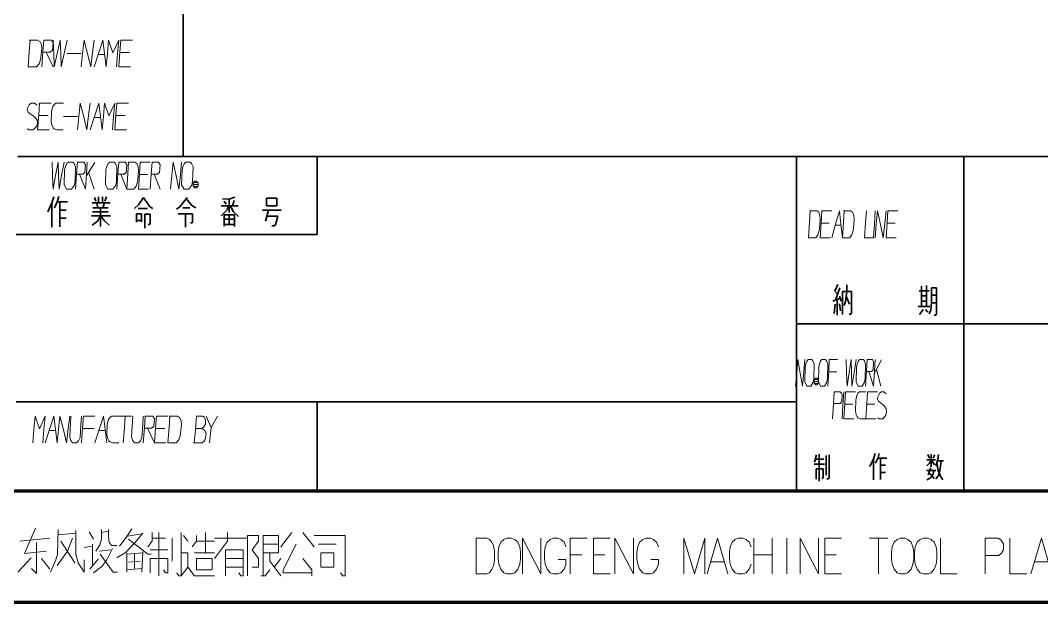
# Model space of a CAD drawing. Header units: millimetres. Extents: x 1333 to 104182, y -62926 to -5704.
# Drawn here: x 49421.5 to 49604.7, y -62915.6 to -62811.2 of the extents above; entities that cross this region are included whole.
import ezdxf

# ---------------------------------------------------------------- set-up
doc = ezdxf.new("R2010")
doc.units = ezdxf.units.MM
doc.header["$LTSCALE"] = 0.5
doc.layers.add('11', color=3, linetype='Continuous')

# ---------------------------------------------------------------- blocks, each defined once
blk = doc.blocks.new('A$C32A078D3')
at = {"color": 7, "lineweight": 13}
for points in [[(-148.255, 6.668), (-149.248, 4.41)], [(-146.218, 6.539), (-146.268, 4.345)], [(-144.628, 6.474), (-144.628, 4.345)], [(-142.343, 6.539), (-142.343, 5.7)], [(-141.697, 6.539), (-141.697, 5.958)], [(-139.611, 6.603), (-140.108, 5.829)], [(-149.646, 5.506), (-146.963, 5.764)], [(-146.218, 6.087), (-144.628, 6.216)], [(-145.97, 5.506), (-144.728, 3.571)], [(-145.373, 4.603), (-144.926, 5.764)], [(-143.436, 6.345), (-143.039, 5.7)], [(-142.343, 5.7), (-142.492, 5.184)], [(-142.343, 6.281), (-141.697, 6.41)], [(-141.697, 5.958), (-141.648, 5.377)], [(-138.617, 6.216), (-139.362, 5.313), (-140.207, 4.474), (-140.952, 4.023)], [(-140.108, 5.829), (-140.704, 5.055)], [(-140.008, 5.958), (-138.717, 6.152)], [(-139.909, 5.7), (-138.17, 4.345), (-137.872, 4.345)], [(-137.773, 6.281), (-137.773, 5.506), (-138.17, 4.99)], [(-136.581, 5.764), (-137.773, 5.764)], [(-137.177, 2.41), (-137.177, 6.281)], [(-135.984, 3.7), (-135.984, 5.764)], [(-135.19, 6.281), (-135.19, 2.41), (-135.388, 2.41), (-135.587, 2.668)], [(-134.593, 5.506), (-134.991, 6.023)], [(-134.196, 4.99), (-133.799, 5.506), (-133.799, 6.023)], [(-133.799, 5.506), (-132.209, 5.506)], [(-133.004, 6.281), (-133.004, 4.474)], [(-131.017, 6.281), (-131.017, 5.506), (-132.209, 3.958)], [(-129.228, 5.764), (-132.209, 5.764)], [(-129.228, 2.41), (-129.228, 6.023), (-128.235, 6.023), (-128.235, 5.506), (-128.831, 4.732), (-128.235, 3.958), (-128.235, 3.184), (-128.831, 3.184)], [(-127.837, 4.474), (-126.446, 4.474), (-126.446, 6.023), (-127.837, 6.023), (-127.837, 2.41)], [(-126.248, 4.99), (-125.254, 6.281)], [(-123.267, 4.99), (-124.26, 6.281)], [(-120.882, 2.668), (-120.684, 2.41), (-120.485, 2.41), (-120.485, 6.023), (-123.267, 6.023)], [(-107.759, 5.774), (-108.727, 5.774), (-108.727, 2.574)], [(-107.759, 5.774), (-107.517, 5.67), (-107.31, 5.412), (-107.171, 5.103), (-107.068, 4.638)], [(-104.578, 5.774), (-104.578, 2.574)], [(-104.578, 5.774), (-102.918, 2.574)], [(-102.918, 5.774), (-102.918, 2.574)], [(-102.365, 5.412), (-102.088, 5.67)], [(-101.811, 5.774), (-102.088, 5.67)], [(-101.811, 5.774), (-101.396, 5.774)], [(-101.396, 5.774), (-101.12, 5.67), (-100.843, 5.412), (-100.67, 4.999)], [(-100.29, 5.774), (-98.768, 5.774)], [(-100.29, 5.774), (-100.29, 2.574)], [(-98.215, 5.774), (-96.693, 5.774)], [(-98.215, 5.774), (-98.215, 2.574), (-96.693, 2.574)], [(-96.278, 5.774), (-96.278, 2.574)], [(-96.278, 5.774), (-94.618, 2.574)], [(-94.618, 5.774), (-94.618, 2.574)], [(-94.065, 5.412), (-93.789, 5.67)], [(-93.512, 5.774), (-93.789, 5.67)], [(-93.512, 5.774), (-93.097, 5.774)], [(-93.097, 5.774), (-92.82, 5.67), (-92.544, 5.412), (-92.371, 4.999)], [(-88.221, 5.774), (-89.155, 2.574), (-90.088, 5.774), (-90.088, 2.574)], [(-88.221, 5.774), (-88.221, 2.574)], [(-88.014, 2.574), (-87.08, 5.774), (-86.146, 2.574)], [(-85.766, 5.412), (-85.489, 5.67)], [(-85.213, 5.774), (-85.489, 5.67)], [(-85.213, 5.774), (-84.798, 5.774)], [(-84.798, 5.774), (-84.521, 5.67), (-84.244, 5.412), (-84.071, 4.999)], [(-83.829, 5.774), (-83.829, 2.574)], [(-82.169, 5.774), (-82.169, 2.574)], [(-80.855, 2.574), (-80.855, 5.774)], [(-79.68, 5.774), (-79.68, 2.574)], [(-79.68, 5.774), (-78.02, 2.574)], [(-78.02, 5.774), (-78.02, 2.574)], [(-77.466, 5.774), (-75.945, 5.774)], [(-77.466, 5.774), (-77.466, 2.574), (-75.945, 2.574)], [(-73.455, 5.774), (-71.795, 5.774)], [(-72.625, 2.574), (-72.625, 5.774)], [(-67.092, 5.774), (-67.092, 2.574), (-65.571, 2.574)], [(-61.905, 5.774), (-63.081, 5.774)], [(-63.081, 5.774), (-63.081, 2.574)], [(-61.905, 5.774), (-61.663, 5.619), (-61.421, 5.257), (-61.421, 4.741), (-61.594, 4.432), (-61.836, 4.225)], [(-60.868, 5.774), (-60.868, 2.574), (-59.346, 2.574)], [(-58.966, 2.574), (-58.032, 5.774), (-57.099, 2.574)], [(-149.248, 4.41), (-147.261, 4.603)], [(-148.155, 5.377), (-148.155, 2.603)], [(-146.317, 3.313), (-145.373, 4.603)], [(-143.138, 5.055), (-143.883, 4.926)], [(-143.138, 3.313), (-143.138, 5.248)], [(-142.492, 5.184), (-142.84, 4.603)], [(-142.542, 4.603), (-141.499, 4.732)], [(-141.35, 4.861), (-141.846, 3.829)], [(-141.648, 5.377), (-141.449, 5.119)], [(-141.449, 5.119), (-140.952, 5.119)], [(-137.971, 4.732), (-136.382, 4.732)], [(-131.215, 2.41), (-131.215, 4.732), (-129.626, 4.732), (-129.626, 2.41), (-129.824, 2.41), (-130.023, 2.668)], [(-126.446, 5.248), (-127.837, 5.248)], [(-124.857, 5.248), (-126.049, 2.926), (-126.049, 2.668), (-123.466, 2.668)], [(-122.87, 5.248), (-121.28, 5.248)], [(-107.068, 3.761), (-107.068, 4.638)], [(-102.537, 4.999), (-102.607, 4.535)], [(-102.537, 4.999), (-102.365, 5.412)], [(-94.238, 4.999), (-94.307, 4.535)], [(-94.238, 4.999), (-94.065, 5.412)], [(-85.939, 4.999), (-86.008, 4.535)], [(-85.939, 4.999), (-85.766, 5.412)], [(-148.652, 4.023), (-149.844, 2.732)], [(-147.708, 3.958), (-146.963, 2.99)], [(-146.417, 3.829), (-146.913, 2.732)], [(-146.268, 4.345), (-146.417, 3.829)], [(-144.628, 4.345), (-144.43, 3.571)], [(-143.883, 2.732), (-143.883, 3.829)], [(-142.641, 3.894), (-143.386, 2.99)], [(-142.442, 4.345), (-141.3, 2.732)], [(-142.293, 3.248), (-141.846, 3.829)], [(-140.058, 4.474), (-140.058, 2.732)], [(-140.058, 4.345), (-138.667, 4.474)], [(-139.909, 3.635), (-138.866, 3.7)], [(-139.362, 4.345), (-139.362, 3.055)], [(-138.617, 4.539), (-138.717, 2.732)], [(-137.971, 2.668), (-137.971, 3.958), (-136.382, 3.958), (-136.382, 2.668), (-136.581, 2.668), (-136.779, 2.926)], [(-135.19, 4.474), (-134.593, 4.474), (-134.593, 3.184)], [(-132.209, 4.474), (-133.997, 4.474)], [(-131.215, 3.958), (-129.626, 3.958)], [(-126.248, 2.41), (-127.241, 3.7), (-127.241, 4.474)], [(-126.844, 3.184), (-126.248, 3.958)], [(-123.466, 2.41), (-123.466, 2.926), (-124.26, 3.958)], [(-107.794, 2.574), (-107.517, 2.677), (-107.31, 2.986), (-107.171, 3.296), (-107.068, 3.761)], [(-102.607, 3.916), (-102.607, 4.535)], [(-102.607, 3.916), (-102.537, 3.451)], [(-100.67, 3.451), (-100.67, 3.864), (-101.362, 3.864)], [(-99.252, 4.277), (-100.29, 4.277)], [(-97.177, 4.277), (-98.215, 4.277)], [(-94.307, 3.916), (-94.307, 4.535)], [(-94.307, 3.916), (-94.238, 3.451)], [(-92.371, 3.451), (-92.371, 3.864), (-93.062, 3.864)], [(-86.008, 3.916), (-86.008, 4.535)], [(-86.008, 3.916), (-85.939, 3.451)], [(-82.169, 4.277), (-83.829, 4.277)], [(-76.429, 4.277), (-77.466, 4.277)], [(-63.081, 4.225), (-61.836, 4.225)], [(-148.155, 2.603), (-148.602, 3.055)], [(-144.43, 3.571), (-143.883, 2.732)], [(-143.039, 2.668), (-142.293, 3.248)], [(-138.717, 3.055), (-140.058, 2.926)], [(-135.19, 2.41), (-134.593, 3.184), (-133.997, 2.41), (-132.209, 2.41)], [(-129.626, 3.184), (-131.215, 3.184)], [(-128.036, 2.41), (-127.639, 2.41), (-127.241, 2.926)], [(-102.537, 3.451), (-102.365, 2.986)], [(-102.365, 2.986), (-102.088, 2.677)], [(-101.396, 2.574), (-101.12, 2.677), (-100.843, 2.986), (-100.67, 3.451)], [(-94.238, 3.451), (-94.065, 2.986)], [(-94.065, 2.986), (-93.789, 2.677)], [(-93.097, 2.574), (-92.82, 2.677), (-92.544, 2.986), (-92.371, 3.451)], [(-87.702, 3.657), (-86.457, 3.657)], [(-85.939, 3.451), (-85.766, 2.986)], [(-85.766, 2.986), (-85.489, 2.677)], [(-84.798, 2.574), (-84.521, 2.677), (-84.244, 2.986), (-84.071, 3.451)], [(-58.655, 3.657), (-57.41, 3.657)], [(-141.3, 2.732), (-140.902, 2.732)], [(-108.727, 2.574), (-107.759, 2.574)], [(-102.088, 2.677), (-101.811, 2.574)], [(-101.396, 2.574), (-101.811, 2.574)], [(-93.789, 2.677), (-93.512, 2.574)], [(-93.097, 2.574), (-93.512, 2.574)], [(-85.489, 2.677), (-85.213, 2.574)], [(-84.798, 2.574), (-85.213, 2.574)]]:
    blk.add_lwpolyline(points, dxfattribs=at)
for points in [[(-105.961, 5.774), (-106.238, 5.67), (-106.514, 5.412), (-106.687, 4.999), (-106.756, 4.535), (-106.756, 3.916), (-106.687, 3.451), (-106.514, 2.986), (-106.238, 2.677), (-105.961, 2.574), (-105.546, 2.574), (-105.269, 2.677), (-104.993, 2.986), (-104.82, 3.451), (-104.751, 3.916), (-104.751, 4.535), (-104.82, 4.999), (-104.993, 5.412), (-105.269, 5.67), (-105.546, 5.774)], [(-70.689, 5.774), (-70.965, 5.67), (-71.242, 5.412), (-71.415, 4.999), (-71.484, 4.535), (-71.484, 3.916), (-71.415, 3.451), (-71.242, 2.986), (-70.965, 2.677), (-70.689, 2.574), (-70.274, 2.574), (-69.997, 2.677), (-69.72, 2.986), (-69.548, 3.451), (-69.478, 3.916), (-69.478, 4.535), (-69.548, 4.999), (-69.72, 5.412), (-69.997, 5.67), (-70.274, 5.774)], [(-68.614, 5.774), (-68.891, 5.67), (-69.167, 5.412), (-69.34, 4.999), (-69.409, 4.535), (-69.409, 3.916), (-69.34, 3.451), (-69.167, 2.986), (-68.891, 2.677), (-68.614, 2.574), (-68.199, 2.574), (-67.922, 2.677), (-67.646, 2.986), (-67.473, 3.451), (-67.404, 3.916), (-67.404, 4.535), (-67.473, 4.999), (-67.646, 5.412), (-67.922, 5.67), (-68.199, 5.774)], [(-133.799, 2.926), (-132.408, 2.926), (-132.408, 3.958), (-133.799, 3.958)], [(-122.671, 4.474), (-122.671, 3.184), (-121.479, 3.184), (-121.479, 4.474)]]:
    blk.add_lwpolyline(points, close=True, dxfattribs=at)

msp = doc.modelspace()

# ---------------------------------------------------------------- linework, layer by layer
at = {"color": 7, "lineweight": 35, "ltscale": 0.45}
msp.add_line((49450.743, -62835.561), (49450.743, -62799.561), dxfattribs=at)
at = {"color": 7, "lineweight": 35}
for p, q in [((49640.743, -62835.561), (49421.099, -62835.561)), ((49560.743, -62895.561), (49560.743, -62835.561)), ((49590.743, -62895.561), (49590.743, -62835.561)), ((49474.743, -62849.561), (49420.743, -62849.561)), ((49560.743, -62865.561), (49640.743, -62865.561)), ((49420.743, -62879.561), (49560.743, -62879.561)), ((49700.743, -62895.561), (49180.743, -62895.561))]:
    msp.add_line(p, q, dxfattribs=at)
at = {"color": 7, "lineweight": 35, "ltscale": 0.175}
msp.add_line((49474.743, -62835.561), (49474.743, -62849.561), dxfattribs=at)
at = {"color": 7, "lineweight": 35, "ltscale": 0.022354}
msp.add_line((49427.184, -62843.837), (49426.466, -62845.474), dxfattribs=at)
at = {"color": 7, "lineweight": 35, "ltscale": 0.013838}
msp.add_line((49427.55, -62842.792), (49427.184, -62843.837), dxfattribs=at)
at = {"color": 7, "lineweight": 35, "ltscale": 0.055069}
msp.add_line((49427.184, -62843.837), (49427.184, -62848.242), dxfattribs=at)
at = {"color": 7, "lineweight": 35, "ltscale": 0.01406}
msp.add_line((49428.114, -62843.71), (49427.664, -62844.74), dxfattribs=at)
at = {"color": 7, "lineweight": 35, "ltscale": 0.012732}
msp.add_line((49428.411, -62842.735), (49428.114, -62843.71), dxfattribs=at)
at = {"color": 7, "lineweight": 35, "ltscale": 0.023425}
msp.add_line((49428.114, -62843.71), (49429.988, -62843.71), dxfattribs=at)
at = {"color": 7, "lineweight": 35, "ltscale": 0.055948}
msp.add_line((49428.635, -62843.71), (49428.635, -62848.185), dxfattribs=at)
at = {"color": 7, "lineweight": 35, "ltscale": 0.039795}
msp.add_line((49434.426, -62843.837), (49437.61, -62843.837), dxfattribs=at)
at = {"color": 7, "lineweight": 35, "ltscale": 0.008817}
msp.add_line((49434.806, -62842.905), (49435.045, -62843.568), dxfattribs=at)
at = {"color": 7, "lineweight": 35, "ltscale": 0.01167}
msp.add_line((49435.243, -62843.837), (49435.413, -62844.755), dxfattribs=at)
at = {"color": 7, "lineweight": 35, "ltscale": 0.013058}
msp.add_line((49435.553, -62842.792), (49435.553, -62843.837), dxfattribs=at)
at = {"color": 7, "lineweight": 35, "ltscale": 0.012885}
msp.add_line((49436.244, -62843.837), (49436.244, -62842.806), dxfattribs=at)
at = {"color": 7, "lineweight": 35, "ltscale": 0.012113}
msp.add_line((49436.61, -62843.837), (49436.299, -62844.755), dxfattribs=at)
at = {"color": 7, "lineweight": 35, "ltscale": 0.010751}
msp.add_line((49436.991, -62842.792), (49436.652, -62843.582), dxfattribs=at)
at = {"color": 7, "lineweight": 35, "ltscale": 0.020296}
msp.add_line((49443.626, -62842.905), (49442.711, -62844.246), dxfattribs=at)
at = {"color": 7, "lineweight": 35, "ltscale": 0.025005}
msp.add_line((49443.626, -62842.905), (49444.753, -62844.557), dxfattribs=at)
at = {"color": 7, "lineweight": 35, "ltscale": 0.026499}
msp.add_line((49451.446, -62842.905), (49450.135, -62844.571), dxfattribs=at)
at = {"color": 7, "lineweight": 35, "ltscale": 0.020925}
msp.add_line((49451.286, -62843.107), (49452.347, -62844.401), dxfattribs=at)
at = {"color": 7, "lineweight": 35, "ltscale": 0.014799}
msp.add_line((49458.997, -62843.201), (49457.813, -62843.173), dxfattribs=at)
at = {"color": 7, "lineweight": 35, "ltscale": 0.007989}
msp.add_line((49458.109, -62843.582), (49458.433, -62844.133), dxfattribs=at)
at = {"color": 7, "lineweight": 35, "ltscale": 0.012818}
msp.add_line((49459.969, -62842.877), (49458.997, -62843.201), dxfattribs=at)
at = {"color": 7, "lineweight": 35, "ltscale": 0.030356}
msp.add_line((49458.997, -62843.201), (49458.997, -62845.63), dxfattribs=at)
at = {"color": 7, "lineweight": 35, "ltscale": 0.01256}
msp.add_line((49459.856, -62843.441), (49459.56, -62844.401), dxfattribs=at)
at = {"color": 7, "lineweight": 35, "ltscale": 0.017297}
msp.add_line((49465.675, -62844.387), (49465.675, -62843.004), dxfattribs=at)
at = {"color": 7, "lineweight": 35, "ltscale": 0.022888}
for p, q in [((49465.675, -62843.004), (49467.506, -62843.004)), ((49458.095, -62845.997), (49459.926, -62845.997)), ((49467.506, -62844.43), (49465.675, -62844.43)), ((49458.095, -62846.802), (49459.926, -62846.802)), ((49458.095, -62847.734), (49459.926, -62847.734))]:
    msp.add_line(p, q, dxfattribs=at)
at = {"color": 7, "lineweight": 35, "ltscale": 0.017825}
msp.add_line((49467.506, -62843.004), (49467.506, -62844.43), dxfattribs=at)
at = {"color": 7, "lineweight": 35, "ltscale": 0.013745}
msp.add_line((49428.635, -62845.178), (49429.735, -62845.178), dxfattribs=at)
at = {"color": 7, "lineweight": 35, "ltscale": 0.035217}
msp.add_line((49434.455, -62845.46), (49437.272, -62845.46), dxfattribs=at)
at = {"color": 7, "lineweight": 35, "ltscale": 0.034692}
msp.add_line((49434.51, -62844.755), (49437.286, -62844.755), dxfattribs=at)
at = {"color": 7, "lineweight": 35, "ltscale": 0.042181}
msp.add_line((49435.906, -62844.755), (49435.906, -62848.129), dxfattribs=at)
at = {"color": 7, "lineweight": 35, "ltscale": 0.012121}
msp.add_line((49442.711, -62844.246), (49441.978, -62844.881), dxfattribs=at)
at = {"color": 7, "lineweight": 35, "ltscale": 0.011108}
for p, q in [((49442.372, -62845.842), (49443.26, -62845.842)), ((49442.372, -62847.056), (49443.26, -62847.056))]:
    msp.add_line(p, q, dxfattribs=at)
at = {"color": 7, "lineweight": 35, "ltscale": 0.01853}
msp.add_line((49442.372, -62847.324), (49442.372, -62845.842), dxfattribs=at)
at = {"color": 7, "lineweight": 35, "ltscale": 0.020776}
msp.add_line((49442.682, -62844.91), (49444.344, -62844.91), dxfattribs=at)
at = {"color": 7, "lineweight": 35, "ltscale": 0.018002}
msp.add_line((49443.26, -62845.842), (49443.26, -62847.282), dxfattribs=at)
at = {"color": 7, "lineweight": 35, "ltscale": 0.011621}
msp.add_line((49443.866, -62845.87), (49444.795, -62845.87), dxfattribs=at)
at = {"color": 7, "lineweight": 35, "ltscale": 0.032123}
msp.add_line((49443.866, -62848.44), (49443.866, -62845.87), dxfattribs=at)
at = {"color": 7, "lineweight": 35, "ltscale": 0.007862}
msp.add_line((49444.753, -62844.557), (49445.274, -62844.91), dxfattribs=at)
at = {"color": 7, "lineweight": 35, "ltscale": 0.021356}
msp.add_line((49444.795, -62845.87), (49444.795, -62847.578), dxfattribs=at)
at = {"color": 7, "lineweight": 35, "ltscale": 0.009306}
msp.add_line((49450.135, -62844.571), (49449.544, -62845.023), dxfattribs=at)
at = {"color": 7, "lineweight": 35, "ltscale": 0.032043}
msp.add_line((49449.839, -62845.856), (49452.403, -62845.856), dxfattribs=at)
at = {"color": 7, "lineweight": 35, "ltscale": 0.01532}
msp.add_line((49450.67, -62844.768), (49451.896, -62844.768), dxfattribs=at)
at = {"color": 7, "lineweight": 35, "ltscale": 0.029919}
msp.add_line((49451.149, -62845.856), (49451.149, -62848.249), dxfattribs=at)
at = {"color": 7, "lineweight": 35, "ltscale": 0.009549}
msp.add_line((49452.347, -62844.401), (49453.009, -62844.783), dxfattribs=at)
at = {"color": 7, "lineweight": 35, "ltscale": 0.018179}
msp.add_line((49452.403, -62845.856), (49452.403, -62847.31), dxfattribs=at)
at = {"color": 7, "lineweight": 35, "ltscale": 0.019321}
msp.add_line((49458.63, -62845.121), (49457.518, -62846.195), dxfattribs=at)
at = {"color": 7, "lineweight": 35, "ltscale": 0.03822}
msp.add_line((49457.545, -62844.401), (49460.603, -62844.401), dxfattribs=at)
at = {"color": 7, "lineweight": 35, "ltscale": 0.025415}
msp.add_line((49458.095, -62848.03), (49458.095, -62845.997), dxfattribs=at)
at = {"color": 7, "lineweight": 35, "ltscale": 0.009288}
msp.add_line((49458.814, -62844.401), (49458.63, -62845.121), dxfattribs=at)
at = {"color": 7, "lineweight": 35, "ltscale": 0.02171}
msp.add_line((49459.011, -62845.997), (49459.011, -62847.734), dxfattribs=at)
at = {"color": 7, "lineweight": 35, "ltscale": 0.014153}
msp.add_line((49459.237, -62844.401), (49459.673, -62845.446), dxfattribs=at)
at = {"color": 7, "lineweight": 35, "ltscale": 0.016253}
msp.add_line((49459.673, -62845.446), (49460.66, -62846.293), dxfattribs=at)
at = {"color": 7, "lineweight": 35, "ltscale": 0.026474}
msp.add_line((49459.926, -62845.997), (49459.926, -62848.115), dxfattribs=at)
at = {"color": 7, "lineweight": 35, "ltscale": 0.041736}
msp.add_line((49464.957, -62845.178), (49468.295, -62845.178), dxfattribs=at)
at = {"color": 7, "lineweight": 35, "ltscale": 0.025634}
msp.add_line((49466.042, -62845.178), (49465.51, -62847.159), dxfattribs=at)
at = {"color": 7, "lineweight": 35, "ltscale": 0.013562}
msp.add_line((49428.635, -62846.632), (49429.72, -62846.632), dxfattribs=at)
at = {"color": 7, "lineweight": 35, "ltscale": 0.042444}
msp.add_line((49434.299, -62846.209), (49437.695, -62846.209), dxfattribs=at)
at = {"color": 7, "lineweight": 35, "ltscale": 0.014876}
msp.add_line((49435.356, -62847.169), (49434.398, -62847.875), dxfattribs=at)
at = {"color": 7, "lineweight": 35, "ltscale": 0.013831}
msp.add_line((49435.906, -62846.209), (49435.356, -62847.169), dxfattribs=at)
at = {"color": 7, "lineweight": 35, "ltscale": 0.012913}
msp.add_line((49435.906, -62846.209), (49436.553, -62847.014), dxfattribs=at)
at = {"color": 7, "lineweight": 35, "ltscale": 0.015722}
msp.add_line((49436.553, -62847.014), (49437.483, -62847.861), dxfattribs=at)
at = {"color": 7, "lineweight": 35, "ltscale": 0.00343}
msp.add_line((49444.706, -62847.734), (49444.431, -62847.734), dxfattribs=at)
at = {"color": 7, "lineweight": 35, "ltscale": 0.002245}
msp.add_line((49444.795, -62847.578), (49444.706, -62847.734), dxfattribs=at)
at = {"color": 7, "lineweight": 35, "ltscale": 0.003223}
msp.add_line((49452.315, -62847.463), (49452.057, -62847.463), dxfattribs=at)
at = {"color": 7, "lineweight": 35, "ltscale": 0.002201}
msp.add_line((49452.403, -62847.31), (49452.315, -62847.463), dxfattribs=at)
at = {"color": 7, "lineweight": 35, "ltscale": 0.024365}
msp.add_line((49465.754, -62846.25), (49467.704, -62846.25), dxfattribs=at)
at = {"color": 7, "lineweight": 35, "ltscale": 0.003873}
msp.add_line((49467.278, -62847.841), (49467.009, -62847.995), dxfattribs=at)
at = {"color": 7, "lineweight": 35, "ltscale": 0.020591}
msp.add_line((49467.704, -62846.25), (49467.278, -62847.841), dxfattribs=at)
at = {"color": 7, "lineweight": 35, "ltscale": 0.004529}
msp.add_line((49467.009, -62847.995), (49466.647, -62847.995), dxfattribs=at)
at = {"color": 7, "lineweight": 35, "ltscale": 0.016522}
msp.add_line((49568.187, -62858.512), (49567.657, -62859.723), dxfattribs=at)
at = {"color": 7, "lineweight": 35, "ltscale": 0.014593}
msp.add_line((49569.761, -62858.602), (49569.784, -62859.769), dxfattribs=at)
at = {"color": 7, "lineweight": 35, "ltscale": 0.045142}
msp.add_line((49583.193, -62858.807), (49583.193, -62862.418), dxfattribs=at)
at = {"color": 7, "lineweight": 35, "ltscale": 0.046893}
msp.add_line((49584.075, -62858.688), (49584.075, -62862.44), dxfattribs=at)
at = {"color": 7, "lineweight": 35, "ltscale": 0.009681}
msp.add_line((49567.657, -62859.723), (49568.158, -62860.314), dxfattribs=at)
at = {"color": 7, "lineweight": 35, "ltscale": 0.02929}
msp.add_line((49568.541, -62859.132), (49567.775, -62861.347), dxfattribs=at)
at = {"color": 7, "lineweight": 35, "ltscale": 0.012086}
msp.add_line((49568.448, -62860.616), (49568.791, -62861.52), dxfattribs=at)
at = {"color": 7, "lineweight": 35, "ltscale": 0.019836}
msp.add_line((49569.031, -62859.769), (49570.618, -62859.769), dxfattribs=at)
at = {"color": 7, "lineweight": 35, "ltscale": 0.051498}
msp.add_line((49569.031, -62863.889), (49569.031, -62859.769), dxfattribs=at)
at = {"color": 7, "lineweight": 35, "ltscale": 0.02264}
msp.add_line((49569.784, -62859.769), (49569.556, -62861.566), dxfattribs=at)
at = {"color": 7, "lineweight": 35, "ltscale": 0.019442}
msp.add_line((49569.677, -62860.609), (49570.241, -62862.058), dxfattribs=at)
at = {"color": 7, "lineweight": 35, "ltscale": 0.048209}
msp.add_line((49570.618, -62859.769), (49570.618, -62863.626), dxfattribs=at)
at = {"color": 7, "lineweight": 35, "ltscale": 0.022729}
msp.add_line((49582.741, -62859.637), (49584.559, -62859.637), dxfattribs=at)
at = {"color": 7, "lineweight": 35, "ltscale": 0.011023}
for p, q in [((49583.193, -62860.564), (49584.075, -62860.564)), ((49583.193, -62861.491), (49584.075, -62861.491))]:
    msp.add_line(p, q, dxfattribs=at)
at = {"color": 7, "lineweight": 35, "ltscale": 0.011035}
for p, q in [((49584.967, -62859.109), (49585.85, -62859.109)), ((49584.967, -62860.402), (49585.85, -62860.402))]:
    msp.add_line(p, q, dxfattribs=at)
at = {"color": 7, "lineweight": 35, "ltscale": 0.031802}
msp.add_line((49584.967, -62859.109), (49584.967, -62861.653), dxfattribs=at)
at = {"color": 7, "lineweight": 35, "ltscale": 0.058078}
msp.add_line((49585.85, -62859.109), (49585.85, -62863.755), dxfattribs=at)
at = {"color": 7, "lineweight": 35, "ltscale": 0.017521}
msp.add_line((49567.274, -62861.524), (49568.571, -62860.993), dxfattribs=at)
at = {"color": 7, "lineweight": 35, "ltscale": 0.020695}
msp.add_line((49567.671, -62862.07), (49567.512, -62863.718), dxfattribs=at)
at = {"color": 7, "lineweight": 35, "ltscale": 0.035477}
msp.add_line((49568.064, -62861.2), (49568.064, -62864.038), dxfattribs=at)
at = {"color": 7, "lineweight": 35, "ltscale": 0.016024}
msp.add_line((49568.642, -62863.226), (49568.471, -62861.955), dxfattribs=at)
at = {"color": 7, "lineweight": 35, "ltscale": 0.009375}
msp.add_line((49569.556, -62861.566), (49569.282, -62862.264), dxfattribs=at)
at = {"color": 7, "lineweight": 35, "ltscale": 0.025818}
msp.add_line((49582.59, -62862.44), (49584.656, -62862.44), dxfattribs=at)
at = {"color": 7, "lineweight": 35, "ltscale": 0.018274}
msp.add_line((49584.967, -62861.653), (49584.829, -62863.108), dxfattribs=at)
at = {"color": 7, "lineweight": 35, "ltscale": 0.011206}
msp.add_line((49584.954, -62861.802), (49585.85, -62861.802), dxfattribs=at)
at = {"color": 7, "lineweight": 35, "ltscale": 0.003491}
msp.add_line((49570.498, -62863.835), (49570.218, -62863.835), dxfattribs=at)
at = {"color": 7, "lineweight": 35, "ltscale": 0.003013}
msp.add_line((49570.618, -62863.626), (49570.498, -62863.835), dxfattribs=at)
at = {"color": 7, "lineweight": 35, "ltscale": 0.014197}
msp.add_line((49583.473, -62862.968), (49582.817, -62863.895), dxfattribs=at)
at = {"color": 7, "lineweight": 35, "ltscale": 0.007705}
msp.add_line((49583.924, -62862.989), (49584.291, -62863.485), dxfattribs=at)
at = {"color": 7, "lineweight": 35, "ltscale": 0.008758}
msp.add_line((49584.829, -62863.108), (49584.559, -62863.755), dxfattribs=at)
at = {"color": 7, "lineweight": 35, "ltscale": 0.003796}
msp.add_line((49585.777, -62864.028), (49585.473, -62864.028), dxfattribs=at)
at = {"color": 7, "lineweight": 35, "ltscale": 0.003533}
msp.add_line((49585.85, -62863.755), (49585.777, -62864.028), dxfattribs=at)
at = {"color": 7, "lineweight": 35, "ltscale": 0.2}
msp.add_line((49474.743, -62879.561), (49474.743, -62895.561), dxfattribs=at)
at = {"color": 7, "lineweight": 35, "ltscale": 0.01646}
msp.add_line((49564.315, -62889.084), (49563.975, -62890.356), dxfattribs=at)
at = {"color": 7, "lineweight": 35, "ltscale": 0.019043}
msp.add_line((49564.113, -62889.842), (49565.636, -62889.842), dxfattribs=at)
at = {"color": 7, "lineweight": 35, "ltscale": 0.06102}
msp.add_line((49564.842, -62888.929), (49564.842, -62893.81), dxfattribs=at)
at = {"color": 7, "lineweight": 35, "ltscale": 0.04447}
msp.add_line((49566.09, -62889.177), (49566.09, -62892.734), dxfattribs=at)
at = {"color": 7, "lineweight": 35, "ltscale": 0.052618}
msp.add_line((49566.637, -62889.053), (49566.637, -62893.262), dxfattribs=at)
at = {"color": 7, "lineweight": 35, "ltscale": 0.018794}
msp.add_line((49574.553, -62889.797), (49573.923, -62891.162), dxfattribs=at)
at = {"color": 7, "lineweight": 35, "ltscale": 0.013035}
msp.add_line((49574.873, -62888.805), (49574.553, -62889.797), dxfattribs=at)
at = {"color": 7, "lineweight": 35, "ltscale": 0.046671}
msp.add_line((49574.553, -62889.797), (49574.553, -62893.531), dxfattribs=at)
at = {"color": 7, "lineweight": 35, "ltscale": 0.013765}
msp.add_line((49575.388, -62889.57), (49574.934, -62890.573), dxfattribs=at)
at = {"color": 7, "lineweight": 35, "ltscale": 0.019849}
msp.add_line((49575.348, -62889.658), (49576.936, -62889.658), dxfattribs=at)
at = {"color": 7, "lineweight": 35, "ltscale": 0.009568}
msp.add_line((49575.605, -62888.836), (49575.388, -62889.57), dxfattribs=at)
at = {"color": 7, "lineweight": 35, "ltscale": 0.047763}
msp.add_line((49575.811, -62889.658), (49575.811, -62893.479), dxfattribs=at)
at = {"color": 7, "lineweight": 35, "ltscale": 0.019482}
msp.add_line((49584.139, -62889.973), (49585.698, -62889.973), dxfattribs=at)
at = {"color": 7, "lineweight": 35, "ltscale": 0.008164}
msp.add_line((49584.326, -62889.032), (49584.584, -62889.632), dxfattribs=at)
at = {"color": 7, "lineweight": 35, "ltscale": 0.008049}
msp.add_line((49584.924, -62889.973), (49584.604, -62890.532), dxfattribs=at)
at = {"color": 7, "lineweight": 35, "ltscale": 0.028311}
msp.add_line((49584.924, -62888.929), (49584.924, -62891.193), dxfattribs=at)
at = {"color": 7, "lineweight": 35, "ltscale": 0.012939}
msp.add_line((49584.924, -62889.973), (49585.503, -62890.832), dxfattribs=at)
at = {"color": 7, "lineweight": 35, "ltscale": 0.0079}
msp.add_line((49585.503, -62889.053), (49585.275, -62889.642), dxfattribs=at)
at = {"color": 7, "lineweight": 35, "ltscale": 0.015129}
msp.add_line((49586.08, -62889.88), (49585.729, -62891.038), dxfattribs=at)
at = {"color": 7, "lineweight": 35, "ltscale": 0.011243}
msp.add_line((49586.213, -62888.991), (49586.08, -62889.88), dxfattribs=at)
at = {"color": 7, "lineweight": 35, "ltscale": 0.022961}
msp.add_line((49563.923, -62890.718), (49565.76, -62890.718), dxfattribs=at)
at = {"color": 7, "lineweight": 35, "ltscale": 0.015857}
msp.add_line((49564.285, -62891.597), (49565.553, -62891.597), dxfattribs=at)
at = {"color": 7, "lineweight": 35, "ltscale": 0.022754}
msp.add_line((49564.285, -62893.417), (49564.285, -62891.597), dxfattribs=at)
at = {"color": 7, "lineweight": 35, "ltscale": 0.018619}
msp.add_line((49565.553, -62891.597), (49565.553, -62893.086), dxfattribs=at)
at = {"color": 7, "lineweight": 35, "ltscale": 0.011487}
msp.add_line((49575.811, -62890.925), (49576.73, -62890.925), dxfattribs=at)
at = {"color": 7, "lineweight": 35, "ltscale": 0.009044}
msp.add_line((49584.604, -62890.532), (49584.109, -62891.059), dxfattribs=at)
at = {"color": 7, "lineweight": 35, "ltscale": 0.017013}
msp.add_line((49584.862, -62891.38), (49584.378, -62892.652), dxfattribs=at)
at = {"color": 7, "lineweight": 35, "ltscale": 0.007281}
msp.add_line((49585.987, -62890.697), (49586.049, -62891.276), dxfattribs=at)
at = {"color": 7, "lineweight": 35, "ltscale": 0.01366}
msp.add_line((49586.008, -62890.115), (49587.101, -62890.115), dxfattribs=at)
at = {"color": 7, "lineweight": 35, "ltscale": 0.007429}
msp.add_line((49586.049, -62891.276), (49586.183, -62891.855), dxfattribs=at)
at = {"color": 7, "lineweight": 35, "ltscale": 0.012408}
msp.add_line((49586.183, -62891.855), (49586.554, -62892.776), dxfattribs=at)
at = {"color": 7, "lineweight": 35, "ltscale": 0.009991}
msp.add_line((49586.606, -62891.1), (49586.461, -62891.887), dxfattribs=at)
at = {"color": 7, "lineweight": 35, "ltscale": 0.012385}
msp.add_line((49586.71, -62890.115), (49586.606, -62891.1), dxfattribs=at)
at = {"color": 7, "lineweight": 35, "ltscale": 0.001941}
msp.add_line((49565.441, -62893.282), (49565.286, -62893.282), dxfattribs=at)
at = {"color": 7, "lineweight": 35, "ltscale": 0.002816}
msp.add_line((49565.553, -62893.086), (49565.441, -62893.282), dxfattribs=at)
at = {"color": 7, "lineweight": 35, "ltscale": 0.003674}
msp.add_line((49566.508, -62893.391), (49566.214, -62893.391), dxfattribs=at)
at = {"color": 7, "lineweight": 35, "ltscale": 0.002281}
msp.add_line((49566.637, -62893.262), (49566.508, -62893.391), dxfattribs=at)
at = {"color": 7, "lineweight": 35, "ltscale": 0.01123}
msp.add_line((49575.811, -62892.217), (49576.71, -62892.217), dxfattribs=at)
at = {"color": 7, "lineweight": 35, "ltscale": 0.021021}
msp.add_line((49584.057, -62891.897), (49585.739, -62891.897), dxfattribs=at)
at = {"color": 7, "lineweight": 35, "ltscale": 0.004694}
msp.add_line((49584.48, -62893.386), (49584.129, -62893.521), dxfattribs=at)
at = {"color": 7, "lineweight": 35, "ltscale": 0.007101}
msp.add_line((49584.934, -62893.045), (49584.48, -62893.386), dxfattribs=at)
at = {"color": 7, "lineweight": 35, "ltscale": 0.007352}
msp.add_line((49584.486, -62892.367), (49584.975, -62892.693), dxfattribs=at)
at = {"color": 7, "lineweight": 35, "ltscale": 0.00816}
msp.add_line((49585.254, -62892.476), (49584.934, -62893.045), dxfattribs=at)
at = {"color": 7, "lineweight": 35, "ltscale": 0.009949}
msp.add_line((49584.975, -62892.693), (49585.461, -62893.324), dxfattribs=at)
at = {"color": 7, "lineweight": 35, "ltscale": 0.007527}
msp.add_line((49585.419, -62891.897), (49585.254, -62892.476), dxfattribs=at)
at = {"color": 7, "lineweight": 35, "ltscale": 0.010044}
msp.add_line((49586.213, -62892.745), (49585.729, -62893.386), dxfattribs=at)
at = {"color": 7, "lineweight": 35, "ltscale": 0.011169}
msp.add_line((49586.461, -62891.887), (49586.213, -62892.745), dxfattribs=at)
at = {"color": 7, "lineweight": 35, "ltscale": 0.011303}
msp.add_line((49586.554, -62892.776), (49587.019, -62893.552), dxfattribs=at)
at = {"color": 7, "lineweight": 70}
for p, q in [((49700.743, -62895.561), (48088.743, -62895.561)), ((49720.743, -62915.561), (48038.743, -62915.561))]:
    msp.add_line(p, q, dxfattribs=at)
at = {"color": 3}
msp.add_lwpolyline([(48038.743, -61727.561), (49720.743, -61727.561), (49720.743, -62915.561), (48038.743, -62915.561)], close=True, dxfattribs=at)
at = {"color": 7, "lineweight": 13}
for points in [[(49422.898, -62819.498), (49424.417, -62819.498), (49424.888, -62818.958), (49425.097, -62818.418), (49425.202, -62817.878), (49425.359, -62816.198), (49425.307, -62815.478), (49425.045, -62814.938), (49424.626, -62814.698), (49423.107, -62814.698)], [(49423.264, -62814.698), (49423.107, -62816.738), (49422.898, -62819.498)], [(49425.359, -62819.498), (49425.569, -62816.798), (49425.726, -62814.698), (49427.088, -62814.698), (49427.402, -62815.178), (49427.297, -62816.558), (49426.878, -62816.858), (49425.569, -62816.858)], [(49427.402, -62814.698), (49427.507, -62817.098), (49427.612, -62819.498), (49428.136, -62817.098), (49428.659, -62814.698), (49428.764, -62817.098), (49428.869, -62819.498), (49429.393, -62817.098), (49429.916, -62814.698)], [(49432.431, -62819.498), (49432.693, -62817.098), (49432.955, -62814.698), (49433.583, -62817.158), (49434.159, -62819.498), (49434.473, -62816.918), (49434.735, -62814.698)], [(49434.735, -62819.498), (49435.521, -62817.098), (49436.307, -62814.698), (49436.621, -62817.098), (49436.935, -62819.498)], [(49436.935, -62819.498), (49437.145, -62817.098), (49437.354, -62814.698), (49438.14, -62816.978), (49439.188, -62814.698), (49438.978, -62817.098), (49438.769, -62819.498)], [(49441.283, -62819.498), (49439.188, -62819.498), (49439.397, -62816.798), (49439.554, -62814.698), (49441.65, -62814.698)], [(49426.145, -62816.858), (49427.402, -62819.498)], [(49429.916, -62817.098), (49432.431, -62817.098)], [(49435.469, -62817.278), (49436.621, -62817.278)], [(49439.397, -62816.918), (49441.073, -62816.918)], [(49422.748, -62830.613), (49423.06, -62830.793), (49423.84, -62830.793), (49424.464, -62830.133), (49424.62, -62829.533), (49424.516, -62829.053), (49424.1, -62828.513), (49422.956, -62827.673), (49422.748, -62827.253), (49422.8, -62826.893), (49423.112, -62826.293), (49423.476, -62825.993), (49424.048, -62825.993), (49424.568, -62826.353)], [(49426.701, -62830.793), (49424.62, -62830.793), (49424.828, -62828.093), (49424.984, -62825.993), (49427.065, -62825.993)], [(49429.198, -62830.793), (49428.054, -62830.793), (49427.586, -62830.613), (49427.429, -62830.433), (49427.221, -62830.073), (49427.065, -62829.413), (49427.117, -62827.493), (49427.377, -62826.593), (49427.638, -62826.173), (49427.95, -62825.993), (49429.25, -62825.993)], [(49431.747, -62830.793), (49432.007, -62828.393), (49432.267, -62825.993), (49432.892, -62828.453), (49433.464, -62830.793), (49433.776, -62828.213), (49434.036, -62825.993)], [(49434.036, -62830.793), (49434.816, -62828.393), (49435.597, -62825.993), (49435.909, -62828.393), (49436.221, -62830.793)], [(49436.221, -62830.793), (49436.429, -62828.393), (49436.637, -62825.993), (49437.417, -62828.273), (49438.458, -62825.993), (49438.25, -62828.393), (49438.041, -62830.793)], [(49440.539, -62830.793), (49438.458, -62830.793), (49438.666, -62828.093), (49438.822, -62825.993), (49440.903, -62825.993)], [(49424.828, -62828.213), (49426.493, -62828.213)], [(49429.25, -62828.393), (49431.747, -62828.393)], [(49434.764, -62828.573), (49435.909, -62828.573)], [(49438.666, -62828.213), (49440.33, -62828.213)], [(49427.212, -62836.593), (49427.302, -62838.993), (49427.392, -62841.393), (49427.842, -62838.993), (49428.291, -62836.593), (49428.381, -62838.993), (49428.471, -62841.393), (49428.92, -62838.993), (49429.37, -62836.593)], [(49431.437, -62841.393), (49431.617, -62838.693), (49431.751, -62836.593), (49432.92, -62836.593), (49433.19, -62837.073), (49433.1, -62838.453), (49432.74, -62838.753), (49431.617, -62838.753)], [(49433.19, -62841.393), (49433.369, -62838.693), (49433.504, -62836.593)], [(49434.897, -62836.653), (49433.324, -62839.113)], [(49438.852, -62841.393), (49439.032, -62838.693), (49439.166, -62836.593), (49440.335, -62836.593), (49440.605, -62837.073), (49440.515, -62838.453), (49440.155, -62838.753), (49439.032, -62838.753)], [(49440.605, -62841.393), (49441.908, -62841.393), (49442.312, -62840.853), (49442.492, -62840.313), (49442.582, -62839.773), (49442.717, -62838.093), (49442.672, -62837.373), (49442.447, -62836.833), (49442.088, -62836.593), (49440.784, -62836.593)], [(49440.919, -62836.593), (49440.784, -62838.633), (49440.605, -62841.393)], [(49444.514, -62841.393), (49442.717, -62841.393), (49442.897, -62838.693), (49443.031, -62836.593), (49444.829, -62836.593)], [(49444.829, -62841.393), (49445.009, -62838.693), (49445.143, -62836.593), (49446.312, -62836.593), (49446.582, -62837.073), (49446.492, -62838.453), (49446.132, -62838.753), (49445.009, -62838.753)], [(49448.469, -62841.393), (49448.694, -62838.993), (49448.919, -62836.593), (49449.458, -62839.053), (49449.952, -62841.393), (49450.222, -62838.813), (49450.446, -62836.593)], [(49433.774, -62838.393), (49434.762, -62841.393)], [(49432.111, -62838.753), (49433.19, -62841.393)], [(49439.526, -62838.753), (49440.605, -62841.393)], [(49442.897, -62838.813), (49444.335, -62838.813)], [(49445.503, -62838.753), (49446.582, -62841.393)], [(49453.413, -62840.553), (49452.514, -62840.553)], [(49452.604, -62840.193), (49453.323, -62840.193)], [(49452.604, -62840.913), (49453.323, -62840.913)], [(49562.9, -62850.119), (49564.198, -62850.119), (49564.601, -62849.579), (49564.78, -62849.039), (49564.869, -62848.499), (49565.004, -62846.819), (49564.959, -62846.099), (49564.735, -62845.559), (49564.377, -62845.319), (49563.079, -62845.319)], [(49563.213, -62845.319), (49563.079, -62847.359), (49562.9, -62850.119)], [(49566.794, -62850.119), (49565.004, -62850.119), (49565.183, -62847.419), (49565.317, -62845.319), (49567.107, -62845.319)], [(49567.107, -62850.119), (49567.779, -62847.719), (49568.45, -62845.319), (49568.719, -62847.719), (49568.987, -62850.119)], [(49568.987, -62850.119), (49570.285, -62850.119), (49570.688, -62849.579), (49570.867, -62849.039), (49570.957, -62848.499), (49571.091, -62846.819), (49571.046, -62846.099), (49570.822, -62845.559), (49570.464, -62845.319), (49569.166, -62845.319)], [(49569.301, -62845.319), (49569.166, -62847.359), (49568.987, -62850.119)], [(49574.582, -62850.119), (49572.971, -62850.119), (49573.15, -62847.419), (49573.284, -62845.319)], [(49574.582, -62850.119), (49574.717, -62847.719), (49574.851, -62845.319)], [(49574.851, -62850.119), (49575.075, -62847.719), (49575.299, -62845.319), (49575.836, -62847.779), (49576.328, -62850.119), (49576.597, -62847.539), (49576.82, -62845.319)], [(49578.611, -62850.119), (49576.82, -62850.119), (49576.999, -62847.419), (49577.134, -62845.319), (49578.924, -62845.319)], [(49565.183, -62847.539), (49566.615, -62847.539)], [(49576.999, -62847.539), (49578.432, -62847.539)], [(49567.734, -62847.899), (49568.719, -62847.899)], [(49560.602, -62876.739), (49560.787, -62874.339), (49560.972, -62871.939), (49561.416, -62874.399), (49561.823, -62876.739), (49562.045, -62874.159), (49562.231, -62871.939)], [(49566.377, -62876.739), (49566.525, -62874.039), (49566.636, -62871.939), (49568.117, -62871.939)], [(49569.672, -62871.939), (49569.746, -62874.339), (49569.82, -62876.739), (49570.19, -62874.339), (49570.56, -62871.939), (49570.634, -62874.339), (49570.708, -62876.739), (49571.078, -62874.339), (49571.448, -62871.939)], [(49573.151, -62876.739), (49573.3, -62874.039), (49573.411, -62871.939), (49574.373, -62871.939), (49574.595, -62872.419), (49574.521, -62873.799), (49574.225, -62874.099), (49573.3, -62874.099)], [(49574.595, -62876.739), (49574.743, -62874.039), (49574.854, -62871.939)], [(49576.002, -62871.999), (49574.706, -62874.459)], [(49566.525, -62874.159), (49568.006, -62874.159)], [(49573.707, -62874.099), (49574.595, -62876.739)], [(49575.076, -62873.739), (49575.891, -62876.739)], [(49564.674, -62875.899), (49563.933, -62875.899)], [(49564.008, -62875.539), (49564.6, -62875.539)], [(49564.008, -62876.259), (49564.6, -62876.259)], [(49567.211, -62882.581), (49567.39, -62879.881), (49567.524, -62877.781), (49568.597, -62877.781), (49568.821, -62878.021), (49568.955, -62878.321), (49568.865, -62879.521), (49568.597, -62879.881), (49567.39, -62879.881)], [(49568.955, -62882.581), (49569.089, -62880.181), (49569.223, -62877.781)], [(49571.011, -62882.581), (49569.223, -62882.581), (49569.402, -62879.881), (49569.536, -62877.781), (49571.324, -62877.781)], [(49573.157, -62882.581), (49572.173, -62882.581), (49571.771, -62882.401), (49571.637, -62882.221), (49571.458, -62881.861), (49571.324, -62881.201), (49571.369, -62879.281), (49571.592, -62878.381), (49571.816, -62877.961), (49572.084, -62877.781), (49573.201, -62877.781)], [(49574.989, -62882.581), (49573.201, -62882.581), (49573.38, -62879.881), (49573.514, -62877.781), (49575.302, -62877.781)], [(49575.302, -62882.401), (49575.57, -62882.581), (49576.241, -62882.581), (49576.777, -62881.921), (49576.911, -62881.321), (49576.822, -62880.841), (49576.464, -62880.301), (49575.481, -62879.461), (49575.302, -62879.041), (49575.347, -62878.681), (49575.615, -62878.081), (49575.928, -62877.781), (49576.42, -62877.781), (49576.867, -62878.141)], [(49569.402, -62880.001), (49570.832, -62880.001)], [(49573.38, -62880.001), (49574.81, -62880.001)], [(49423.753, -62886.924), (49423.959, -62884.524), (49424.164, -62882.124), (49424.935, -62884.404), (49425.962, -62882.124), (49425.757, -62884.524), (49425.551, -62886.924)], [(49425.962, -62886.924), (49426.732, -62884.524), (49427.503, -62882.124), (49427.811, -62884.524), (49428.119, -62886.924)], [(49428.119, -62886.924), (49428.376, -62884.524), (49428.633, -62882.124), (49429.249, -62884.584), (49429.814, -62886.924), (49430.122, -62884.344), (49430.379, -62882.124)], [(49430.584, -62882.124), (49430.379, -62885.844), (49430.533, -62886.444), (49430.893, -62886.924), (49431.612, -62886.924), (49431.971, -62886.564), (49432.228, -62885.964), (49432.382, -62883.684), (49432.485, -62882.124)], [(49432.485, -62886.924), (49432.69, -62884.224), (49432.844, -62882.124), (49434.899, -62882.124)], [(49434.899, -62886.924), (49435.669, -62884.524), (49436.439, -62882.124), (49436.748, -62884.524), (49437.056, -62886.924)], [(49439.161, -62886.924), (49438.032, -62886.924), (49437.569, -62886.744), (49437.415, -62886.564), (49437.21, -62886.204), (49437.056, -62885.544), (49437.107, -62883.624), (49437.364, -62882.724), (49437.621, -62882.304), (49437.929, -62882.124), (49439.213, -62882.124)], [(49439.213, -62882.124), (49441.473, -62882.124)], [(49439.983, -62886.924), (49440.189, -62884.224), (49440.343, -62882.124)], [(49441.678, -62882.124), (49441.473, -62885.844), (49441.627, -62886.444), (49441.986, -62886.924), (49442.705, -62886.924), (49443.065, -62886.564), (49443.322, -62885.964), (49443.476, -62883.684), (49443.578, -62882.124)], [(49443.578, -62886.924), (49443.784, -62884.224), (49443.938, -62882.124), (49445.273, -62882.124), (49445.581, -62882.604), (49445.479, -62883.984), (49445.068, -62884.284), (49443.784, -62884.284)], [(49447.636, -62886.924), (49445.581, -62886.924), (49445.787, -62884.224), (49445.941, -62882.124), (49447.995, -62882.124)], [(49447.995, -62886.924), (49449.485, -62886.924), (49449.947, -62886.384), (49450.153, -62885.844), (49450.255, -62885.304), (49450.409, -62883.624), (49450.358, -62882.904), (49450.101, -62882.364), (49449.69, -62882.124), (49448.201, -62882.124)], [(49448.355, -62882.124), (49448.201, -62884.164), (49447.995, -62886.924)], [(49452.566, -62886.924), (49454.159, -62886.924), (49454.518, -62886.624), (49454.672, -62886.324), (49454.826, -62885.244), (49454.621, -62884.704), (49454.107, -62884.344), (49454.364, -62884.104), (49454.724, -62883.564), (49454.724, -62882.844), (49454.518, -62882.304), (49454.261, -62882.124), (49453.131, -62882.124), (49452.926, -62884.524), (49452.721, -62886.924)], [(49454.826, -62882.124), (49455.751, -62884.164), (49455.443, -62886.924)], [(49455.751, -62884.164), (49456.881, -62882.124)], [(49432.69, -62884.344), (49434.745, -62884.344)], [(49444.349, -62884.284), (49445.581, -62886.924)], [(49445.787, -62884.344), (49447.43, -62884.344)], [(49454.107, -62884.344), (49452.926, -62884.344)], [(49426.681, -62884.704), (49427.811, -62884.704)], [(49435.618, -62884.704), (49436.748, -62884.704)]]:
    msp.add_lwpolyline(points, dxfattribs=at)
for points in [[(49430.673, -62841.393), (49431.212, -62840.673), (49431.347, -62839.953), (49431.437, -62837.433), (49431.167, -62836.833), (49430.942, -62836.593), (49430.134, -62836.593), (49429.864, -62836.833), (49429.594, -62837.373), (49429.459, -62837.973), (49429.37, -62840.613), (49429.819, -62841.393)], [(49438.088, -62841.393), (49438.627, -62840.673), (49438.762, -62839.953), (49438.852, -62837.433), (49438.582, -62836.833), (49438.358, -62836.593), (49437.549, -62836.593), (49437.279, -62836.833), (49437.009, -62837.373), (49436.875, -62837.973), (49436.785, -62840.613), (49437.234, -62841.393)], [(49451.75, -62841.393), (49452.289, -62840.673), (49452.424, -62839.953), (49452.514, -62837.433), (49452.244, -62836.833), (49452.019, -62836.593), (49451.21, -62836.593), (49450.941, -62836.833), (49450.671, -62837.373), (49450.536, -62837.973), (49450.446, -62840.613), (49450.896, -62841.393)], [(49452.783, -62841.153), (49453.143, -62841.153), (49453.413, -62840.793), (49453.413, -62840.313), (49453.143, -62839.953), (49452.783, -62839.953), (49452.514, -62840.313), (49452.514, -62840.793)], [(49563.304, -62876.739), (49563.748, -62876.019), (49563.859, -62875.299), (49563.933, -62872.779), (49563.711, -62872.179), (49563.526, -62871.939), (49562.86, -62871.939), (49562.638, -62872.179), (49562.416, -62872.719), (49562.305, -62873.319), (49562.231, -62875.959), (49562.601, -62876.739)], [(49565.747, -62876.739), (49566.192, -62876.019), (49566.303, -62875.299), (49566.377, -62872.779), (49566.155, -62872.179), (49565.97, -62871.939), (49565.303, -62871.939), (49565.081, -62872.179), (49564.859, -62872.719), (49564.748, -62873.319), (49564.674, -62875.959), (49565.044, -62876.739)], [(49572.522, -62876.739), (49572.966, -62876.019), (49573.077, -62875.299), (49573.151, -62872.779), (49572.929, -62872.179), (49572.744, -62871.939), (49572.078, -62871.939), (49571.856, -62872.179), (49571.634, -62872.719), (49571.523, -62873.319), (49571.448, -62875.959), (49571.819, -62876.739)], [(49564.156, -62876.499), (49564.452, -62876.499), (49564.674, -62876.139), (49564.674, -62875.659), (49564.452, -62875.299), (49564.156, -62875.299), (49563.933, -62875.659), (49563.933, -62876.139)]]:
    msp.add_lwpolyline(points, close=True, dxfattribs=at)
at = {"layer": '11'}
msp.add_lwpolyline([(48038.743, -61727.561), (49720.743, -61727.561), (49720.743, -62915.561), (48038.743, -62915.561)], close=True, dxfattribs=at)

# ---------------------------------------------------------------- block references
at = {"xscale": 2, "yscale": 2, "zscale": 2}
msp.add_blockref('A$C32A078D3', (49720.743, -62915.561), dxfattribs=at)

doc.saveas('drawing.dxf')
